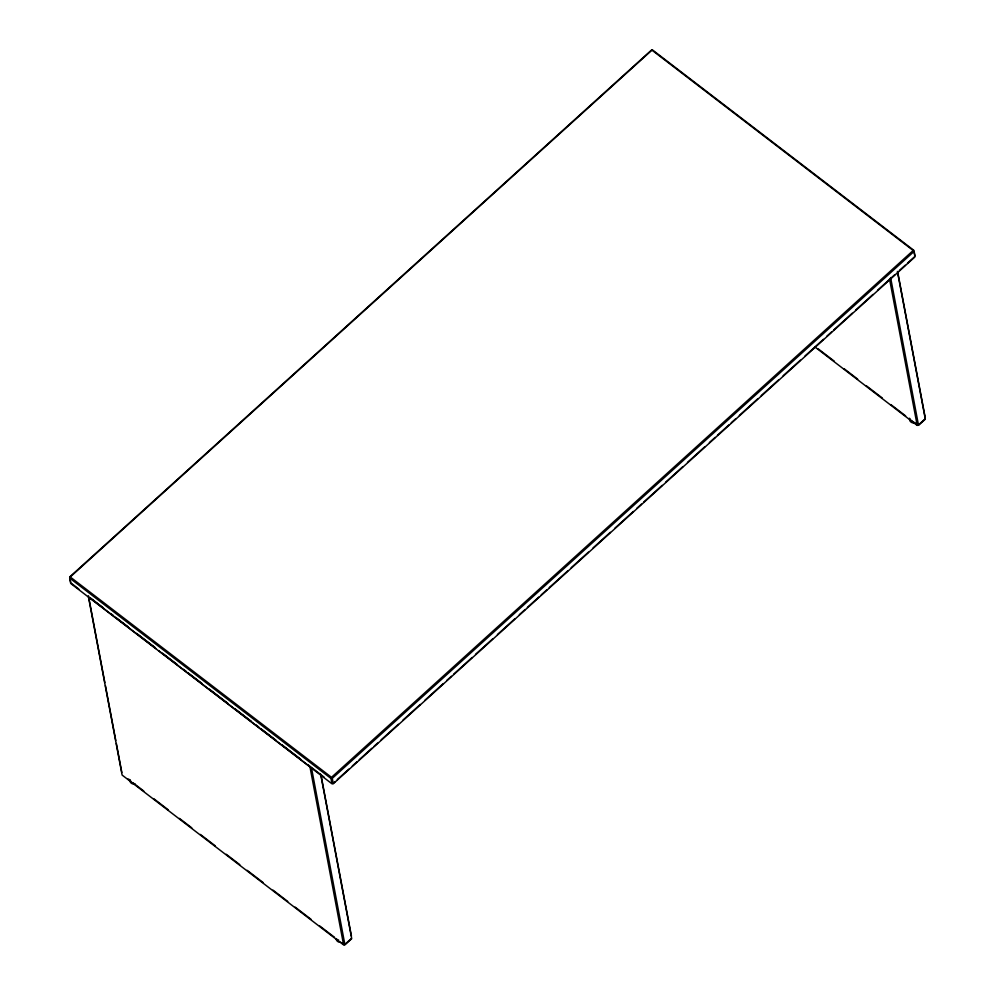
<?xml version="1.0" encoding="UTF-8"?>
<svg xmlns="http://www.w3.org/2000/svg" width="995" height="995" viewBox="0 0 995 995"><rect width="100%" height="100%" fill="white"/><g stroke="black" fill="none" stroke-linecap="round" stroke-linejoin="round"><path stroke-width="1.49" d="M651.377 50.16L69.675 576.988L70.695 582.361M332.728 783.737L335.029 781.647M337.33 779.558L348.847 769.123M352.305 766.001L356.906 761.822M359.22 759.745L371.881 748.265M374.195 746.175L377.64 743.054M381.097 739.919L398.373 724.273M402.987 720.094L420.263 704.448M424.877 700.269L443.297 683.577M446.755 680.456L451.369 676.277M453.67 674.2L472.103 657.496M475.548 654.374L492.836 638.728M497.438 634.549L514.713 618.902M519.328 614.723L525.086 609.512M527.387 607.423L538.904 597M541.205 594.91L546.964 589.687M549.277 587.61L567.697 570.919M571.155 567.784L588.431 552.138M593.045 547.959L610.321 532.313M614.935 528.146L633.355 511.455M636.812 508.321L641.427 504.142M643.728 502.065L662.16 485.373M665.605 482.239L682.893 466.593M687.495 462.414L704.771 446.767M709.385 442.601L715.144 437.377M717.445 435.288L728.962 424.865M731.263 422.775L735.877 418.596M739.335 415.475L757.755 398.784M761.212 395.649L778.488 380.003M783.102 375.824L800.378 360.178M804.992 356.011L823.412 339.32M826.87 336.186L831.484 332.007M833.785 329.93L852.217 313.238M855.663 310.104L872.951 294.458M877.553 290.279L894.828 274.632M899.443 270.466L905.201 265.242M907.502 263.165L914.417 256.897M351.16 938.695L344.369 944.852L341.907 942.961M924.765 419.193L917.962 425.35L913.037 421.581M652.67 50.073L913.945 250.429L914.965 255.802M818.288 348.922L834.283 361.185M844.121 368.735L857.665 379.12M866.272 385.724L882.279 397.988M890.886 404.592L905.649 415.922M815.079 347.106L917.216 425.425L889.58 279.185M71.453 583.381L78.841 589.052M89.936 597.56L103.492 607.957M110.893 613.629L113.355 615.519M115.818 617.41L128.144 626.85M136.763 633.467L155.257 647.645M162.645 653.317L177.433 664.66M183.602 669.386L186.065 671.277M188.528 673.167L202.084 683.553M209.485 689.224L227.967 703.403M235.367 709.074L251.387 721.363M256.312 725.144L258.775 727.034M261.237 728.925L276.025 740.255M282.194 744.981L300.677 759.16M308.077 764.832L324.096 777.12M89.674 597.784L156.128 648.74M158.591 650.63L309.942 766.697L343.623 944.927L122.124 775.08L88.443 596.838M127.783 778.774L130.245 780.665M132.708 782.555L143.79 791.05M153.628 798.587L168.391 809.918M179.473 818.412L191.774 827.84M200.393 834.444L215.156 845.775M226.238 854.27L239.77 864.643M247.146 870.314L263.153 882.577M272.991 890.127L287.754 901.445M295.142 907.104L311.136 919.38M319.756 925.984L334.519 937.302M897.963 273.376L925.313 418.099M897.403 271.424L925.325 419.181L918.522 425.35L890.6 277.58M321.211 776.125L351.434 936.071M320.639 774.16L351.72 938.683L344.929 944.84L311.534 768.14M88.431 595.756L104.848 682.582M105.42 685.63L115.781 740.479M116.353 743.514L121.825 772.468M340.837 942.315A4.639 3.831 -10.7 0 1 336.186 938.758M338.673 940.088A4.639 3.831 -10.7 0 1 338.138 939.889M336.77 938.994A4.639 3.831 -10.7 0 1 336.434 938.596M135.059 783.985A4.639 3.831 -10.7 0 1 129.86 779.993M130.805 781.087A4.639 3.831 -10.7 0 1 130.407 780.739M129.798 779.906A4.639 3.831 -10.7 0 1 129.599 779.446M914.828 422.925A4.639 3.831 -10.7 0 1 909.741 418.422M912.079 420.761A4.639 3.831 -10.7 0 1 909.368 418.373M651.936 50.148L70.235 576.976L331.509 777.331L913.199 250.504L651.936 50.148M913.957 251.511L332.268 778.351L333.288 783.724L914.977 256.897L913.957 251.511M330.962 778.426L69.687 578.083L70.707 583.456L331.982 783.811L330.962 778.426"/></g></svg>
